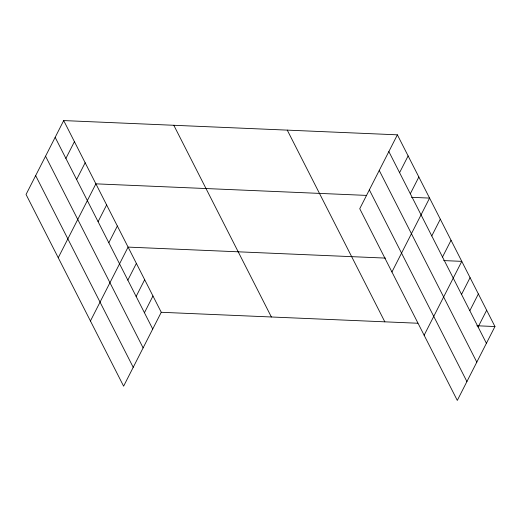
<?xml version="1.0" encoding="UTF-8"?>
<svg xmlns="http://www.w3.org/2000/svg" width="521" height="521" viewBox="0 0 521 521"><rect width="100%" height="100%" fill="white"/><g stroke="black" fill="none" stroke-linecap="round" stroke-linejoin="round"><path stroke-width="0.78" d="M63.699 120.579L26.05 194.463L123.614 386.172L161.256 312.287L63.699 120.579L397.386 134.828L494.95 326.537L457.301 400.421L359.744 208.713L397.386 134.828M65.893 158.417L74.425 141.666M76.626 179.504L85.157 162.754M58.248 257.726L95.89 183.841L366.66 195.408M98.091 221.679L106.623 204.929M108.817 242.766L117.355 226.016M90.439 320.988L128.088 247.104L385.481 258.097M127.847 280.148L136.378 263.398M136.137 296.449L144.675 279.692M144.434 312.743L152.966 295.987M399.581 172.672L408.119 155.916M410.314 193.76L418.851 177.003M391.935 271.975L429.584 198.091L411.492 197.322M431.779 235.935L440.317 219.178M442.511 257.022L451.049 240.266M424.133 335.244L461.782 261.36L443.69 260.585M461.534 294.404L470.072 277.654M469.831 310.698L478.363 293.948M478.122 326.993L486.66 310.242M161.256 312.287L417.868 323.241M476.858 325.762L494.95 326.537M388.855 151.578L486.412 343.287M379.242 170.439L476.806 362.141M369.35 189.859L466.914 381.567M287.266 130.126L384.83 321.835M173.812 125.281L271.376 316.989M55.161 137.329L152.725 329.038M45.555 156.183L143.119 347.891M35.656 175.61L133.22 367.318"/></g></svg>
